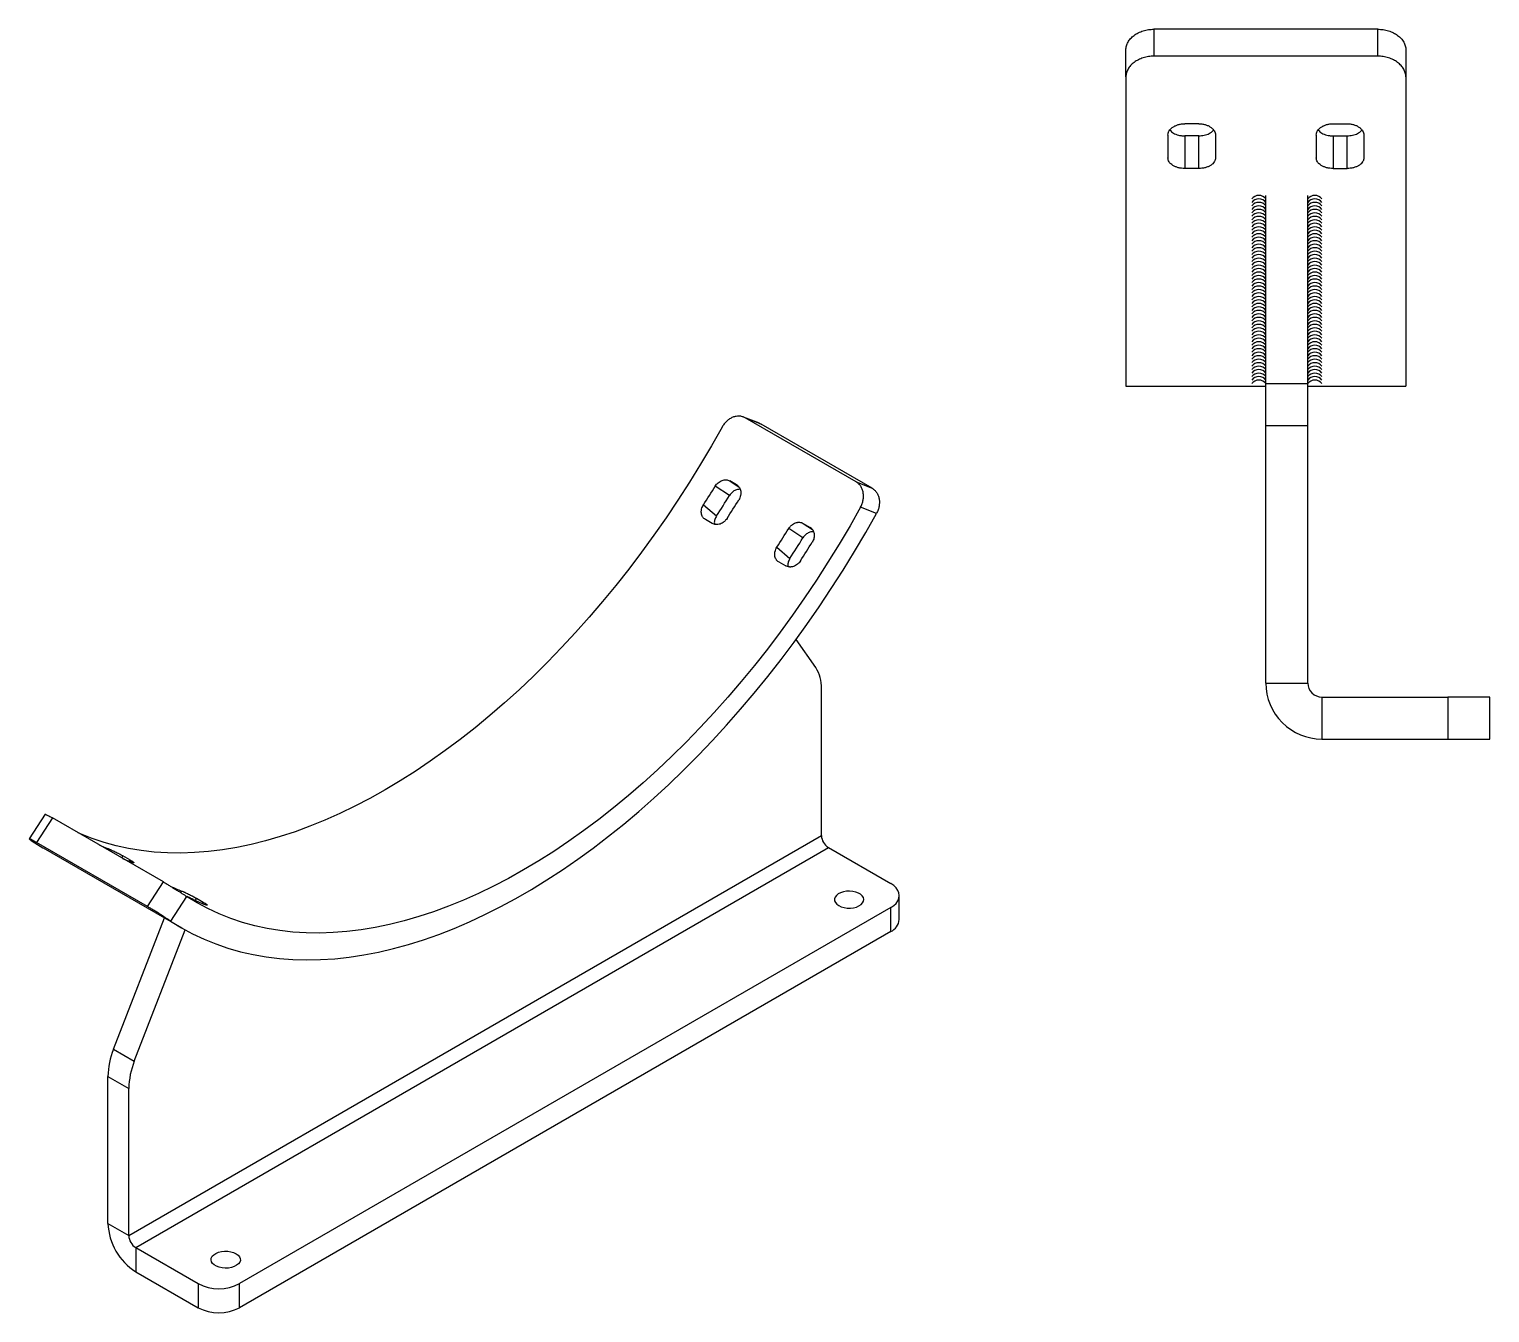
# Model space of a CAD drawing. Header units: millimetres. Extents: x 155 to 1330, y 147 to 725.
# Drawn here: x 808 to 1330, y 267 to 725 of the extents above; entities that cross this region are included whole.
import ezdxf

# ---------------------------------------------------------------- set-up
doc = ezdxf.new("R2010")
doc.units = ezdxf.units.MM
doc.layers.add('geometry', color=8, linetype='Continuous')

msp = doc.modelspace()

# ---------------------------------------------------------------- linework, layer by layer
at = {"layer": 'geometry', "linetype": 'Continuous'}
for points in [[(1289.85, 725.01), (1209.85, 725.01)], [(1209.85, 725.01), (1209.85, 715.37)], [(1289.85, 715.37), (1289.85, 725.01)], [(1199.85, 707.97), (1199.85, 717.62)], [(1289.85, 715.37), (1209.85, 715.37)], [(1299.85, 717.62), (1299.85, 707.97)], [(1199.85, 707.97), (1199.85, 597.5)], [(1299.85, 707.97), (1299.85, 597.5)], [(1225.85, 691.26), (1220.85, 691.26)], [(1273.85, 691.26), (1278.85, 691.26)], [(1214.85, 687.2), (1214.85, 679.09)], [(1225.85, 686.93), (1220.85, 686.93)], [(1220.85, 686.93), (1220.85, 675.28)], [(1225.85, 675.28), (1225.85, 686.93)], [(1231.85, 687.2), (1231.85, 679.09)], [(1267.85, 687.2), (1267.85, 679.09)], [(1273.85, 686.93), (1278.85, 686.93)], [(1273.85, 686.93), (1273.85, 675.28)], [(1278.85, 675.28), (1278.85, 686.93)], [(1284.85, 687.2), (1284.85, 679.09)], [(1225.85, 675.28), (1220.85, 675.28)], [(1273.85, 675.28), (1278.85, 675.28)], [(1249.85, 598.46), (1249.85, 665.65)], [(1264.85, 598.46), (1264.85, 665.65)], [(1199.85, 597.5), (1249.85, 597.5)], [(1249.85, 583.46), (1249.85, 598.46)], [(1249.85, 598.46), (1264.85, 598.46)], [(1264.85, 583.46), (1264.85, 598.46)], [(1264.85, 597.5), (1299.85, 597.5)], [(1068.9, 584.28), (1063.21, 586.51)], [(1103.44, 563.34), (1063.84, 586.2)], [(1069.53, 583.97), (1063.84, 586.2)], [(1055.55, 582.91), (1051.79, 576.27)], [(1068.88, 584.24), (1069.53, 583.97)], [(1109.13, 561.11), (1069.53, 583.97)], [(1249.85, 491.5), (1249.85, 583.46)], [(1249.85, 583.46), (1264.85, 583.46)], [(1264.85, 491.5), (1264.85, 583.46)], [(1051.79, 576.27), (1047.91, 569.7)], [(1047.91, 569.7), (1043.9, 563.22)], [(1060.77, 562.26), (1058.29, 563.69)], [(1058.29, 563.69), (1061.63, 561.48)], [(1043.9, 563.22), (1039.78, 556.82)], [(1058.19, 558.47), (1053.13, 561.82)], [(1061.19, 561.98), (1060.77, 562.26)], [(1103.44, 563.34), (1109.13, 561.11)], [(1039.78, 556.82), (1035.55, 550.51)], [(1048.9, 555.14), (1053.58, 551.17)], [(1105.05, 554.33), (1101.29, 547.69)], [(1110.74, 552.1), (1105.05, 554.33)], [(1035.55, 550.51), (1031.21, 544.3)], [(1052.06, 548.49), (1049.58, 549.92)], [(1084.52, 548.54), (1087, 547.11)], [(1084.52, 548.54), (1087.86, 546.34)], [(1106.89, 545.27), (1110.74, 552.1)], [(1031.21, 544.3), (1026.77, 538.2)], [(1084.43, 543.33), (1079.36, 546.68)], [(1087.37, 546.87), (1087, 547.11)], [(1101.29, 547.69), (1097.4, 541.13)], [(1102.91, 538.52), (1106.89, 545.27)], [(1026.77, 538.2), (1022.23, 532.22)], [(1075.14, 539.99), (1079.81, 536.03)], [(1097.4, 541.13), (1093.4, 534.64)], [(1098.81, 531.85), (1102.91, 538.52)], [(1075.82, 534.77), (1078.29, 533.34)], [(1093.4, 534.64), (1089.28, 528.24)], [(1022.23, 532.22), (1017.6, 526.35)], [(1089.28, 528.24), (1085.05, 521.94)], [(1094.59, 525.26), (1098.81, 531.85)], [(1017.6, 526.35), (1012.88, 520.61)], [(1085.05, 521.94), (1080.71, 515.73)], [(1090.26, 518.76), (1094.59, 525.26)], [(1012.88, 520.61), (1008.08, 514.99)], [(1085.82, 512.37), (1090.26, 518.76)], [(1008.08, 514.99), (1003.2, 509.52)], [(1080.71, 515.73), (1076.27, 509.63)], [(1081.28, 506.08), (1085.82, 512.37)], [(1003.2, 509.52), (998.24, 504.19)], [(1076.27, 509.63), (1071.73, 503.64)], [(1089.07, 497), (1082, 507.07)], [(998.24, 504.19), (993.23, 499.01)], [(1071.73, 503.64), (1067.1, 497.77)], [(1076.63, 499.9), (1081.28, 506.08)], [(993.23, 499.01), (988.14, 493.98)], [(1067.1, 497.77), (1062.38, 492.03)], [(1071.9, 493.85), (1076.63, 499.9)], [(988.14, 493.98), (983.01, 489.12)], [(1062.38, 492.03), (1057.57, 486.42)], [(1067.07, 487.92), (1071.9, 493.85)], [(1249.85, 491.5), (1264.85, 491.5)], [(983.01, 489.12), (977.82, 484.42)], [(1057.57, 486.42), (1052.69, 480.95)], [(1062.15, 482.12), (1067.07, 487.92)], [(1091.06, 437.01), (1091.06, 489.58)], [(1269.85, 486.5), (1314.85, 486.5)], [(1269.85, 486.5), (1269.85, 471.5)], [(1329.85, 486.5), (1314.85, 486.5)], [(1314.85, 486.5), (1314.85, 471.5)], [(1329.85, 471.5), (1329.85, 486.5)], [(977.82, 484.42), (972.58, 479.88)], [(1052.69, 480.95), (1047.74, 475.62)], [(1057.16, 476.45), (1062.15, 482.12)], [(967.31, 475.53), (962, 471.35)], [(972.58, 479.88), (967.31, 475.53)], [(1047.74, 475.62), (1042.72, 470.44)], [(1052.09, 470.94), (1057.16, 476.45)], [(962, 471.35), (956.67, 467.36)], [(1042.72, 470.44), (1037.64, 465.41)], [(1046.96, 465.57), (1052.09, 470.94)], [(1269.85, 471.5), (1314.85, 471.5)], [(1314.85, 471.5), (1329.85, 471.5)], [(956.67, 467.36), (951.31, 463.56)], [(1037.64, 465.41), (1032.5, 460.54)], [(1041.75, 460.35), (1046.96, 465.57)], [(945.93, 459.94), (940.54, 456.53)], [(951.31, 463.56), (945.93, 459.94)], [(1032.5, 460.54), (1027.32, 455.84)], [(1036.49, 455.29), (1041.75, 460.35)], [(940.54, 456.53), (935.15, 453.31)], [(1027.32, 455.84), (1022.08, 451.31)], [(1031.18, 450.4), (1036.49, 455.29)], [(929.75, 450.3), (924.36, 447.49)], [(935.15, 453.31), (929.75, 450.3)], [(1022.08, 451.31), (1016.81, 446.95)], [(1025.82, 445.68), (1031.18, 450.4)], [(813.71, 444.67), (808.02, 435.87)], [(918.99, 444.9), (913.63, 442.51)], [(924.36, 447.49), (918.99, 444.9)], [(1016.81, 446.95), (1011.5, 442.78)], [(1020.42, 441.14), (1025.82, 445.68)], [(816.35, 443.33), (810.66, 434.53)], [(855.95, 420.47), (816.35, 443.33)], [(902.98, 438.39), (897.71, 436.66)], [(908.29, 440.35), (902.98, 438.39)], [(913.63, 442.51), (908.29, 440.35)], [(1006.16, 438.79), (1000.8, 434.98)], [(1011.5, 442.78), (1006.16, 438.79)], [(1014.97, 436.77), (1020.42, 441.14)], [(809.05, 435.08), (812.9, 432.71)], [(850.26, 411.67), (810.66, 434.53)], [(826.39, 437.65), (825.54, 438.03)], [(830.51, 436.01), (826.39, 437.65)], [(834.75, 434.59), (830.51, 436.01)], [(839.08, 433.39), (834.75, 434.59)], [(843.53, 432.42), (839.08, 433.39)], [(843.58, 294.14), (1091.06, 437.01)], [(887.29, 433.86), (882.15, 432.79)], [(892.48, 435.15), (887.29, 433.86)], [(897.71, 436.66), (892.48, 435.15)], [(1000.8, 434.98), (995.43, 431.37)], [(1009.5, 432.59), (1014.97, 436.77)], [(812.9, 432.71), (813.01, 432.64)], [(813.01, 432.64), (862.5, 404.07)], [(836.04, 431.97), (836.24, 432.37)], [(841.5, 429.8), (841.12, 429.03)], [(843.98, 428.37), (841.5, 429.8)], [(848.06, 431.67), (843.53, 432.42)], [(843.73, 427.88), (843.98, 428.37)], [(846.05, 289.86), (1093.54, 432.73)], [(852.7, 431.15), (848.06, 431.67)], [(857.42, 430.86), (852.7, 431.15)], [(862.22, 430.79), (857.42, 430.86)], [(867.1, 430.95), (862.22, 430.79)], [(872.05, 431.34), (867.1, 430.95)], [(877.07, 431.95), (872.05, 431.34)], [(882.15, 432.79), (877.07, 431.95)], [(990.04, 427.95), (984.64, 424.74)], [(995.43, 431.37), (990.04, 427.95)], [(998.49, 424.8), (1004.01, 428.6)], [(1004.01, 428.6), (1009.5, 432.59)], [(1093.54, 432.73), (1115.81, 419.87)], [(984.64, 424.74), (979.25, 421.73)], [(992.96, 421.19), (998.49, 424.8)], [(850.26, 411.67), (855.95, 420.47)], [(973.86, 418.92), (968.49, 416.32)], [(979.25, 421.73), (973.86, 418.92)], [(981.87, 414.59), (987.42, 417.79)], [(987.42, 417.79), (992.96, 421.19)], [(1116.88, 419.15), (1115.81, 419.87)], [(1117.74, 418.34), (1116.88, 419.15)], [(1118.37, 417.46), (1117.74, 418.34)], [(864.24, 415.32), (858.54, 406.51)], [(862.18, 416.64), (862.47, 417.23)], [(868, 413.02), (864.24, 415.32)], [(867.73, 414.65), (867.34, 413.86)], [(867.73, 414.65), (870.21, 413.22)], [(871.89, 410.94), (868, 413.02)], [(869.97, 412.74), (870.21, 413.22)], [(963.13, 413.94), (957.79, 411.77)], [(968.49, 416.32), (963.13, 413.94)], [(976.33, 411.6), (981.87, 414.59)], [(1095.94, 415.04), (1095.73, 414.4)], [(1095.73, 414.4), (1095.76, 413.75)], [(1095.76, 413.75), (1096.04, 413.11)], [(1096.39, 415.65), (1095.94, 415.04)], [(1096.04, 413.11), (1096.54, 412.52)], [(1097.06, 416.18), (1096.39, 415.65)], [(1096.54, 412.52), (1097.25, 412.01)], [(1097.9, 416.62), (1097.06, 416.18)], [(1098.89, 416.94), (1097.9, 416.62)], [(1099.97, 417.13), (1098.89, 416.94)], [(1101.11, 417.18), (1099.97, 417.13)], [(1102.23, 417.1), (1101.11, 417.18)], [(1103.3, 416.87), (1102.23, 417.1)], [(1104.25, 416.52), (1103.3, 416.87)], [(1105.06, 416.05), (1104.25, 416.52)], [(1104.47, 411.9), (1105.23, 412.39)], [(1105.67, 415.5), (1105.06, 416.05)], [(1105.23, 412.39), (1105.79, 412.96)], [(1106.06, 414.89), (1105.67, 415.5)], [(1105.79, 412.96), (1106.12, 413.58)], [(1106.21, 414.24), (1106.06, 414.89)], [(1106.12, 413.58), (1106.21, 414.24)], [(1116.88, 412.02), (1117.74, 412.83)], [(1117.74, 412.83), (1118.37, 413.71)], [(1118.76, 416.53), (1118.37, 417.46)], [(1118.37, 413.71), (1118.76, 414.64)], [(1118.89, 415.58), (1118.76, 416.53)], [(1118.76, 414.64), (1118.89, 415.58)], [(1118.89, 407.01), (1118.89, 415.58)], [(838.14, 360.71), (856.34, 407.63)], [(875.89, 409.08), (871.89, 410.94)], [(880.01, 407.44), (875.89, 409.08)], [(884.24, 406.02), (880.01, 407.44)], [(1115.81, 411.3), (883.17, 277)], [(947.21, 408.09), (941.97, 406.57)], [(952.48, 409.82), (947.21, 408.09)], [(957.79, 411.77), (952.48, 409.82)], [(965.28, 406.25), (970.8, 408.81)], [(970.8, 408.81), (976.33, 411.6)], [(1097.25, 412.01), (1098.14, 411.6)], [(1098.14, 411.6), (1099.15, 411.31)], [(1099.15, 411.31), (1100.25, 411.15)], [(1100.25, 411.15), (1101.39, 411.13)], [(1101.39, 411.13), (1102.5, 411.26)], [(1102.5, 411.26), (1103.55, 411.52)], [(1103.55, 411.52), (1104.47, 411.9)], [(1115.81, 411.3), (1116.88, 412.02)], [(1115.81, 402.72), (1115.81, 411.3)], [(845.57, 356.43), (863.77, 403.35)], [(858.54, 406.51), (862.4, 404.13)], [(862.4, 404.13), (866.38, 401.97)], [(866.38, 401.97), (870.48, 400.03)], [(1115.81, 402.72), (883.17, 268.42)], [(888.58, 404.82), (884.24, 406.02)], [(893.02, 403.85), (888.58, 404.82)], [(897.56, 403.1), (893.02, 403.85)], [(902.19, 402.58), (897.56, 403.1)], [(906.91, 402.28), (902.19, 402.58)], [(911.71, 402.22), (906.91, 402.28)], [(916.59, 402.38), (911.71, 402.22)], [(921.55, 402.76), (916.59, 402.38)], [(926.57, 403.38), (921.55, 402.76)], [(931.65, 404.22), (926.57, 403.38)], [(936.78, 405.28), (931.65, 404.22)], [(941.97, 406.57), (936.78, 405.28)], [(954.31, 401.75), (959.79, 403.89)], [(959.79, 403.89), (965.28, 406.25)], [(870.48, 400.03), (874.7, 398.32)], [(874.7, 398.32), (879.03, 396.82)], [(879.03, 396.82), (883.47, 395.55)], [(932.79, 395.43), (938.11, 396.67)], [(938.11, 396.67), (943.47, 398.14)], [(943.47, 398.14), (948.87, 399.84)], [(948.87, 399.84), (954.31, 401.75)], [(883.47, 395.55), (888.01, 394.51)], [(888.01, 394.51), (892.66, 393.7)], [(892.66, 393.7), (897.39, 393.11)], [(897.39, 393.11), (902.22, 392.75)], [(902.22, 392.75), (907.14, 392.63)], [(907.14, 392.63), (912.13, 392.73)], [(912.13, 392.73), (917.2, 393.06)], [(917.2, 393.06), (922.33, 393.62)], [(922.33, 393.62), (927.53, 394.41)], [(927.53, 394.41), (932.79, 395.43)], [(838.14, 360.71), (845.57, 356.43)], [(836.15, 298.43), (836.15, 350.99)], [(836.15, 350.99), (843.58, 346.71)], [(843.58, 294.14), (843.58, 346.71)], [(836.15, 298.43), (843.58, 294.14)], [(846.05, 289.86), (868.33, 277)], [(846.05, 289.86), (846.05, 281.28)], [(873.4, 286.77), (873.96, 287.34)], [(873.96, 287.34), (874.72, 287.83)], [(874.72, 287.83), (875.64, 288.21)], [(875.64, 288.21), (876.68, 288.47)], [(876.68, 288.47), (877.8, 288.59)], [(877.8, 288.59), (878.93, 288.57)], [(878.93, 288.57), (880.04, 288.42)], [(880.04, 288.42), (881.05, 288.12)], [(881.05, 288.12), (881.94, 287.71)], [(881.94, 287.71), (882.65, 287.2)], [(882.65, 287.2), (883.15, 286.62)], [(872.98, 285.49), (873.07, 286.14)], [(873.13, 284.84), (872.98, 285.49)], [(873.07, 286.14), (873.4, 286.77)], [(873.52, 284.22), (873.13, 284.84)], [(874.13, 283.67), (873.52, 284.22)], [(874.94, 283.21), (874.13, 283.67)], [(875.89, 282.86), (874.94, 283.21)], [(876.96, 282.63), (875.89, 282.86)], [(878.08, 282.54), (876.96, 282.63)], [(879.21, 282.59), (878.08, 282.54)], [(880.3, 282.79), (879.21, 282.59)], [(881.29, 283.11), (880.3, 282.79)], [(882.13, 283.55), (881.29, 283.11)], [(882.8, 284.08), (882.13, 283.55)], [(883.24, 284.68), (882.8, 284.08)], [(883.15, 286.62), (883.43, 285.98)], [(883.46, 285.32), (883.24, 284.68)], [(883.43, 285.98), (883.46, 285.32)], [(846.05, 281.28), (868.33, 268.42)], [(868.33, 277), (868.33, 268.42)], [(883.17, 268.42), (883.17, 277)]]:
    msp.add_lwpolyline(points, dxfattribs=at)
for points in [[(1249.85, 664.41, 0.497722), (1244.85, 664.41)], [(1249.85, 663.16, 0.497722), (1244.85, 663.16)], [(1249.85, 661.92, 0.497722), (1244.85, 661.92)], [(1269.85, 664.41, 0.497722), (1264.85, 664.41)], [(1269.85, 663.16, 0.497722), (1264.85, 663.16)], [(1269.85, 661.92, 0.497722), (1264.85, 661.92)], [(1249.85, 660.68, 0.497722), (1244.85, 660.68)], [(1249.85, 659.43, 0.497722), (1244.85, 659.43)], [(1249.85, 658.19, 0.497722), (1244.85, 658.19)], [(1249.85, 656.94, 0.497722), (1244.85, 656.94)], [(1269.85, 660.68, 0.497722), (1264.85, 660.68)], [(1269.85, 659.43, 0.497722), (1264.85, 659.43)], [(1269.85, 658.19, 0.497722), (1264.85, 658.19)], [(1269.85, 656.94, 0.497722), (1264.85, 656.94)], [(1249.85, 655.7, 0.497722), (1244.85, 655.7)], [(1249.85, 654.45, 0.497722), (1244.85, 654.45)], [(1249.85, 653.21, 0.497722), (1244.85, 653.21)], [(1249.85, 651.97, 0.497722), (1244.85, 651.97)], [(1269.85, 655.7, 0.497722), (1264.85, 655.7)], [(1269.85, 654.45, 0.497722), (1264.85, 654.45)], [(1269.85, 653.21, 0.497722), (1264.85, 653.21)], [(1269.85, 651.97, 0.497722), (1264.85, 651.97)], [(1249.85, 650.72, 0.497722), (1244.85, 650.72)], [(1249.85, 649.48, 0.497722), (1244.85, 649.48)], [(1249.85, 648.23, 0.497722), (1244.85, 648.23)], [(1249.85, 646.99, 0.497722), (1244.85, 646.99)], [(1269.85, 650.72, 0.497722), (1264.85, 650.72)], [(1269.85, 649.48, 0.497722), (1264.85, 649.48)], [(1269.85, 648.23, 0.497722), (1264.85, 648.23)], [(1269.85, 646.99, 0.497722), (1264.85, 646.99)], [(1249.85, 645.74, 0.497722), (1244.85, 645.74)], [(1249.85, 644.5, 0.497722), (1244.85, 644.5)], [(1249.85, 643.26, 0.497722), (1244.85, 643.26)], [(1249.85, 642.01, 0.497722), (1244.85, 642.01)], [(1249.85, 640.77, 0.497722), (1244.85, 640.77)], [(1269.85, 645.74, 0.497722), (1264.85, 645.74)], [(1269.85, 644.5, 0.497722), (1264.85, 644.5)], [(1269.85, 643.26, 0.497722), (1264.85, 643.26)], [(1269.85, 642.01, 0.497722), (1264.85, 642.01)], [(1269.85, 640.77, 0.497722), (1264.85, 640.77)], [(1249.85, 639.52, 0.497722), (1244.85, 639.52)], [(1249.85, 638.28, 0.497722), (1244.85, 638.28)], [(1249.85, 637.03, 0.497722), (1244.85, 637.03)], [(1249.85, 635.79, 0.497722), (1244.85, 635.79)], [(1269.85, 639.52, 0.497722), (1264.85, 639.52)], [(1269.85, 638.28, 0.497722), (1264.85, 638.28)], [(1269.85, 637.03, 0.497722), (1264.85, 637.03)], [(1269.85, 635.79, 0.497722), (1264.85, 635.79)], [(1249.85, 634.55, 0.497722), (1244.85, 634.55)], [(1249.85, 633.3, 0.497722), (1244.85, 633.3)], [(1249.85, 632.06, 0.497722), (1244.85, 632.06)], [(1249.85, 630.81, 0.497722), (1244.85, 630.81)], [(1269.85, 634.55, 0.497722), (1264.85, 634.55)], [(1269.85, 633.3, 0.497722), (1264.85, 633.3)], [(1269.85, 632.06, 0.497722), (1264.85, 632.06)], [(1269.85, 630.81, 0.497722), (1264.85, 630.81)], [(1249.85, 629.57, 0.497722), (1244.85, 629.57)], [(1249.85, 628.32, 0.497722), (1244.85, 628.32)], [(1249.85, 627.08, 0.497722), (1244.85, 627.08)], [(1249.85, 625.84, 0.497722), (1244.85, 625.84)], [(1269.85, 629.57, 0.497722), (1264.85, 629.57)], [(1269.85, 628.32, 0.497722), (1264.85, 628.32)], [(1269.85, 627.08, 0.497722), (1264.85, 627.08)], [(1269.85, 625.84, 0.497722), (1264.85, 625.84)], [(1249.85, 624.59, 0.497722), (1244.85, 624.59)], [(1249.85, 623.35, 0.497722), (1244.85, 623.35)], [(1249.85, 622.1, 0.497722), (1244.85, 622.1)], [(1249.85, 620.86, 0.497722), (1244.85, 620.86)], [(1269.85, 624.59, 0.497722), (1264.85, 624.59)], [(1269.85, 623.35, 0.497722), (1264.85, 623.35)], [(1269.85, 622.1, 0.497722), (1264.85, 622.1)], [(1269.85, 620.86, 0.497722), (1264.85, 620.86)], [(1249.85, 619.61, 0.497722), (1244.85, 619.61)], [(1249.85, 618.37, 0.497722), (1244.85, 618.37)], [(1249.85, 617.13, 0.497722), (1244.85, 617.13)], [(1249.85, 615.88, 0.497722), (1244.85, 615.88)], [(1249.85, 614.64, 0.497722), (1244.85, 614.64)], [(1269.85, 619.61, 0.497722), (1264.85, 619.61)], [(1269.85, 618.37, 0.497722), (1264.85, 618.37)], [(1269.85, 617.13, 0.497722), (1264.85, 617.13)], [(1269.85, 615.88, 0.497722), (1264.85, 615.88)], [(1269.85, 614.64, 0.497722), (1264.85, 614.64)], [(1249.85, 613.39, 0.497722), (1244.85, 613.39)], [(1249.85, 612.15, 0.497722), (1244.85, 612.15)], [(1249.85, 610.9, 0.497722), (1244.85, 610.9)], [(1249.85, 609.66, 0.497722), (1244.85, 609.66)], [(1269.85, 613.39, 0.497722), (1264.85, 613.39)], [(1269.85, 612.15, 0.497722), (1264.85, 612.15)], [(1269.85, 610.9, 0.497722), (1264.85, 610.9)], [(1269.85, 609.66, 0.497722), (1264.85, 609.66)], [(1249.85, 608.42, 0.497722), (1244.85, 608.42)], [(1249.85, 607.17, 0.497722), (1244.85, 607.17)], [(1249.85, 605.93, 0.497722), (1244.85, 605.93)], [(1249.85, 604.68, 0.497722), (1244.85, 604.68)], [(1269.85, 608.42, 0.497722), (1264.85, 608.42)], [(1269.85, 607.17, 0.497722), (1264.85, 607.17)], [(1269.85, 605.93, 0.497722), (1264.85, 605.93)], [(1269.85, 604.68, 0.497722), (1264.85, 604.68)], [(1249.85, 603.44, 0.497722), (1244.85, 603.44)], [(1249.85, 602.19, 0.497722), (1244.85, 602.19)], [(1249.85, 600.95, 0.497722), (1244.85, 600.95)], [(1249.85, 599.7, 0.497722), (1244.85, 599.7)], [(1269.85, 603.44, 0.497722), (1264.85, 603.44)], [(1269.85, 602.19, 0.497722), (1264.85, 602.19)], [(1269.85, 600.95, 0.497722), (1264.85, 600.95)], [(1269.85, 599.7, 0.497722), (1264.85, 599.7)], [(1249.85, 598.46, 0.497722), (1244.85, 598.46)], [(1269.85, 598.46, 0.497722), (1264.85, 598.46)], [(1048.9, 555.14, 0.004907), (1053.13, 561.82)], [(1053.58, 551.17, 0.005131), (1058.19, 558.47)], [(1057.32, 550.28, 0.004907), (1061.54, 556.96)], [(1075.14, 539.99, 0.004907), (1079.36, 546.68)], [(1079.81, 536.03, 0.005131), (1084.43, 543.33)], [(1083.55, 535.14, 0.004907), (1087.78, 541.82)], [(1091.06, 489.58, 0.152578), (1089.07, 497)], [(1249.85, 491.5, 0.414214), (1269.85, 471.5)], [(1264.85, 491.5, 0.414214), (1269.85, 486.5)], [(832.96, 433.74, 0.011224), (836.24, 432.37)], [(1091.06, 437.01, 0.243723), (1093.54, 432.73)], [(841.38, 428.88, 0.011224), (844.65, 427.51)], [(858.63, 418.85, 0.013195), (862.47, 417.23)], [(866.66, 414.17, 0.01453), (870.89, 412.37)], [(1115.81, 402.72, 0.263022), (1118.89, 407.01)], [(838.14, 360.71, 0.091504), (836.15, 350.99)], [(845.57, 356.43, 0.091504), (843.58, 346.71)], [(836.15, 298.43, 0.244815), (846.05, 281.28)], [(843.58, 294.14, 0.243723), (846.05, 289.86)], [(868.33, 277, 0.245706), (883.17, 277)], [(868.33, 268.42, 0.245706), (883.17, 268.42)]]:
    msp.add_lwpolyline(points, format="xyb", dxfattribs=at)
for points, knots in [([(1199.85, 717.62), (1199.85, 718.1), (1199.91, 718.58), (1200.1, 719.28), (1200.18, 719.51), (1200.37, 719.97), (1200.48, 720.2), (1200.86, 720.87), (1201.16, 721.3), (1201.89, 722.1), (1202.31, 722.48), (1203.23, 723.17), (1203.73, 723.48), (1204.55, 723.89), (1204.84, 724.01), (1205.41, 724.24), (1206, 724.45), (1206.62, 724.62), (1207.24, 724.76), (1207.56, 724.82), (1208.53, 724.96), (1209.19, 725.01), (1209.85, 725.01)], [0, 0, 0, 0, 0.125, 0.125, 0.1875, 0.1875, 0.25, 0.25, 0.375, 0.375, 0.5, 0.5, 0.625, 0.625, 0.6875, 0.6875, 0.75, 0.8125, 0.8125, 0.875, 0.875, 1, 1, 1, 1]), ([(1289.85, 725.01), (1290.51, 725.01), (1291.16, 724.96), (1292.12, 724.82), (1292.43, 724.76), (1293.06, 724.62), (1293.37, 724.54), (1294.28, 724.26), (1294.86, 724.03), (1295.67, 723.62), (1295.93, 723.47), (1296.44, 723.16), (1296.69, 723), (1297.38, 722.49), (1297.79, 722.11), (1298.34, 721.51), (1298.51, 721.3), (1298.82, 720.87), (1299.1, 720.44), (1299.32, 719.98), (1299.51, 719.53), (1299.59, 719.29), (1299.78, 718.58), (1299.85, 718.1), (1299.85, 717.62)], [0, 0, 0, 0, 0.125, 0.125, 0.1875, 0.1875, 0.25, 0.25, 0.375, 0.375, 0.4375, 0.4375, 0.5, 0.5, 0.625, 0.625, 0.6875, 0.6875, 0.75, 0.8125, 0.8125, 0.875, 0.875, 1, 1, 1, 1]), ([(1209.85, 715.37), (1209.19, 715.37), (1208.54, 715.32), (1207.58, 715.18), (1207.26, 715.12), (1206.63, 714.98), (1206.32, 714.89), (1205.41, 714.61), (1204.84, 714.38), (1204.02, 713.97), (1203.76, 713.83), (1203.25, 713.52), (1203.01, 713.35), (1202.31, 712.84), (1201.9, 712.46), (1201.35, 711.86), (1201.18, 711.65), (1200.87, 711.22), (1200.6, 710.78), (1200.38, 710.33), (1200.19, 709.87), (1200.1, 709.64), (1199.91, 708.93), (1199.85, 708.45), (1199.85, 707.97)], [0, 0, 0, 0, 0.125, 0.125, 0.1875, 0.1875, 0.25, 0.25, 0.375, 0.375, 0.4375, 0.4375, 0.5, 0.5, 0.625, 0.625, 0.6875, 0.6875, 0.75, 0.8125, 0.8125, 0.875, 0.875, 1, 1, 1, 1]), ([(1299.85, 707.97), (1299.85, 708.45), (1299.78, 708.92), (1299.59, 709.63), (1299.51, 709.86), (1299.32, 710.32), (1299.21, 710.55), (1298.84, 711.22), (1298.53, 711.65), (1297.99, 712.25), (1297.79, 712.45), (1297.37, 712.83), (1297.15, 713.01), (1296.46, 713.52), (1295.96, 713.83), (1295.14, 714.24), (1294.86, 714.37), (1294.28, 714.6), (1293.69, 714.81), (1293.08, 714.97), (1292.45, 715.11), (1292.13, 715.17), (1291.16, 715.32), (1290.51, 715.37), (1289.85, 715.37)], [0, 0, 0, 0, 0.125, 0.125, 0.1875, 0.1875, 0.25, 0.25, 0.375, 0.375, 0.4375, 0.4375, 0.5, 0.5, 0.625, 0.625, 0.6875, 0.6875, 0.75, 0.8125, 0.8125, 0.875, 0.875, 1, 1, 1, 1]), ([(1214.85, 687.2), (1214.85, 687.47), (1214.89, 687.73), (1215, 688.11), (1215.05, 688.24), (1215.16, 688.5), (1215.23, 688.62), (1215.45, 688.99), (1215.64, 689.22), (1216.07, 689.66), (1216.33, 689.87), (1216.88, 690.25), (1217.18, 690.42), (1217.67, 690.64), (1217.84, 690.71), (1218.19, 690.84), (1218.37, 690.89), (1218.91, 691.05), (1219.28, 691.12), (1220.06, 691.23), (1220.45, 691.26), (1220.85, 691.26)], [0, 0, 0, 0, 0.125, 0.125, 0.1875, 0.1875, 0.25, 0.25, 0.375, 0.375, 0.5, 0.5, 0.625, 0.625, 0.6875, 0.6875, 0.75, 0.75, 0.875, 0.875, 1, 1, 1, 1]), ([(1215.57, 689.03), (1215.75, 688.8), (1216.22, 688.18), (1217.62, 687.46), (1219.29, 687), (1220.4, 686.95), (1220.85, 686.93)], [0, 0, 0, 0, 0.1853001, 0.4917841, 0.7982797, 1, 1, 1, 1]), ([(1225.85, 691.26), (1226.24, 691.26), (1226.63, 691.23), (1227.21, 691.15), (1227.4, 691.12), (1227.77, 691.04), (1227.96, 691), (1228.51, 690.84), (1228.85, 690.72), (1229.5, 690.42), (1229.81, 690.25), (1230.36, 689.87), (1230.61, 689.67), (1230.94, 689.34), (1231.04, 689.22), (1231.23, 688.99), (1231.31, 688.87), (1231.54, 688.5), (1231.65, 688.25), (1231.81, 687.73), (1231.85, 687.47), (1231.85, 687.2)], [0, 0, 0, 0, 0.125, 0.125, 0.1875, 0.1875, 0.25, 0.25, 0.375, 0.375, 0.5, 0.5, 0.625, 0.625, 0.6875, 0.6875, 0.75, 0.75, 0.875, 0.875, 1, 1, 1, 1]), ([(1225.85, 686.93), (1226.52, 686.97), (1227.88, 687.06), (1229.64, 687.72), (1230.77, 688.41), (1231.06, 688.91), (1231.12, 689.01)], [0, 0, 0, 0, 0.3081773, 0.6163547, 0.9245277, 1, 1, 1, 1]), ([(1267.85, 687.2), (1267.85, 687.47), (1267.89, 687.73), (1268, 688.11), (1268.05, 688.24), (1268.16, 688.5), (1268.23, 688.62), (1268.45, 688.99), (1268.64, 689.22), (1269.07, 689.66), (1269.33, 689.87), (1269.88, 690.25), (1270.18, 690.42), (1270.67, 690.64), (1270.84, 690.71), (1271.19, 690.84), (1271.37, 690.89), (1271.91, 691.05), (1272.28, 691.12), (1273.06, 691.23), (1273.45, 691.26), (1273.85, 691.26)], [0, 0, 0, 0, 0.125, 0.125, 0.1875, 0.1875, 0.25, 0.25, 0.375, 0.375, 0.5, 0.5, 0.625, 0.625, 0.6875, 0.6875, 0.75, 0.75, 0.875, 0.875, 1, 1, 1, 1]), ([(1268.57, 689.03), (1268.75, 688.8), (1269.22, 688.18), (1270.62, 687.46), (1272.29, 687), (1273.4, 686.95), (1273.85, 686.93)], [0, 0, 0, 0, 0.1853001, 0.4917841, 0.7982797, 1, 1, 1, 1]), ([(1278.85, 691.26), (1279.24, 691.26), (1279.63, 691.23), (1280.21, 691.15), (1280.4, 691.12), (1280.77, 691.04), (1280.96, 691), (1281.51, 690.84), (1281.85, 690.72), (1282.5, 690.42), (1282.81, 690.25), (1283.36, 689.87), (1283.61, 689.67), (1283.94, 689.34), (1284.04, 689.22), (1284.23, 688.99), (1284.31, 688.87), (1284.54, 688.5), (1284.65, 688.25), (1284.81, 687.73), (1284.85, 687.47), (1284.85, 687.2)], [0, 0, 0, 0, 0.125, 0.125, 0.1875, 0.1875, 0.25, 0.25, 0.375, 0.375, 0.5, 0.5, 0.625, 0.625, 0.6875, 0.6875, 0.75, 0.75, 0.875, 0.875, 1, 1, 1, 1]), ([(1278.85, 686.93), (1279.52, 686.97), (1280.88, 687.06), (1282.64, 687.72), (1283.77, 688.41), (1284.06, 688.91), (1284.12, 689.01)], [0, 0, 0, 0, 0.3081773, 0.6163547, 0.9245277, 1, 1, 1, 1]), ([(1220.85, 675.28), (1220.45, 675.28), (1220.06, 675.3), (1219.49, 675.37), (1219.3, 675.4), (1218.92, 675.47), (1218.73, 675.52), (1218.19, 675.66), (1217.84, 675.77), (1217.19, 676.05), (1216.88, 676.21), (1216.33, 676.56), (1216.08, 676.75), (1215.75, 677.06), (1215.65, 677.17), (1215.46, 677.39), (1215.38, 677.5), (1215.16, 677.85), (1215.04, 678.09), (1214.89, 678.59), (1214.85, 678.84), (1214.85, 679.09)], [0, 0, 0, 0, 0.125, 0.125, 0.1875, 0.1875, 0.25, 0.25, 0.375, 0.375, 0.5, 0.5, 0.625, 0.625, 0.6875, 0.6875, 0.75, 0.75, 0.875, 0.875, 1, 1, 1, 1]), ([(1231.85, 679.09), (1231.85, 678.84), (1231.81, 678.59), (1231.69, 678.22), (1231.65, 678.1), (1231.53, 677.86), (1231.47, 677.74), (1231.24, 677.39), (1231.06, 677.17), (1230.62, 676.76), (1230.37, 676.56), (1229.81, 676.21), (1229.51, 676.05), (1229.02, 675.85), (1228.85, 675.78), (1228.5, 675.66), (1228.33, 675.61), (1227.79, 675.47), (1227.41, 675.4), (1226.63, 675.3), (1226.24, 675.28), (1225.85, 675.28)], [0, 0, 0, 0, 0.125, 0.125, 0.1875, 0.1875, 0.25, 0.25, 0.375, 0.375, 0.5, 0.5, 0.625, 0.625, 0.6875, 0.6875, 0.75, 0.75, 0.875, 0.875, 1, 1, 1, 1]), ([(1273.85, 675.28), (1273.45, 675.28), (1273.06, 675.3), (1272.49, 675.37), (1272.3, 675.4), (1271.92, 675.47), (1271.73, 675.52), (1271.19, 675.66), (1270.84, 675.77), (1270.19, 676.05), (1269.88, 676.21), (1269.33, 676.56), (1269.08, 676.75), (1268.75, 677.06), (1268.65, 677.17), (1268.46, 677.39), (1268.38, 677.5), (1268.16, 677.85), (1268.04, 678.09), (1267.89, 678.59), (1267.85, 678.84), (1267.85, 679.09)], [0, 0, 0, 0, 0.125, 0.125, 0.1875, 0.1875, 0.25, 0.25, 0.375, 0.375, 0.5, 0.5, 0.625, 0.625, 0.6875, 0.6875, 0.75, 0.75, 0.875, 0.875, 1, 1, 1, 1]), ([(1284.85, 679.09), (1284.85, 678.84), (1284.81, 678.59), (1284.69, 678.22), (1284.65, 678.1), (1284.53, 677.86), (1284.47, 677.74), (1284.24, 677.39), (1284.06, 677.17), (1283.62, 676.76), (1283.37, 676.56), (1282.81, 676.21), (1282.51, 676.05), (1282.02, 675.85), (1281.85, 675.78), (1281.5, 675.66), (1281.33, 675.61), (1280.79, 675.47), (1280.41, 675.4), (1279.63, 675.3), (1279.24, 675.28), (1278.85, 675.28)], [0, 0, 0, 0, 0.125, 0.125, 0.1875, 0.1875, 0.25, 0.25, 0.375, 0.375, 0.5, 0.5, 0.625, 0.625, 0.6875, 0.6875, 0.75, 0.75, 0.875, 0.875, 1, 1, 1, 1]), ([(1063.84, 586.2), (1063.51, 586.39), (1063.17, 586.54), (1062.63, 586.69), (1062.45, 586.73), (1062.08, 586.8), (1061.89, 586.82), (1061.31, 586.84), (1060.93, 586.82), (1060.34, 586.72), (1060.15, 586.67), (1059.76, 586.56), (1059.56, 586.49), (1058.99, 586.26), (1058.62, 586.07), (1058.08, 585.72), (1057.9, 585.6), (1057.55, 585.33), (1057.22, 585.05), (1056.9, 584.73), (1056.6, 584.41), (1056.45, 584.23), (1056.03, 583.69), (1055.77, 583.31), (1055.55, 582.91)], [0, 0, 0, 0, 0.125, 0.125, 0.1875, 0.1875, 0.25, 0.25, 0.375, 0.375, 0.4375, 0.4375, 0.5, 0.5, 0.625, 0.625, 0.6875, 0.6875, 0.75, 0.8125, 0.8125, 0.875, 0.875, 1, 1, 1, 1]), ([(1053.13, 561.82), (1053.28, 562.06), (1053.44, 562.28), (1053.71, 562.59), (1053.8, 562.69), (1053.99, 562.88), (1054.1, 562.97), (1054.41, 563.23), (1054.62, 563.38), (1055.08, 563.65), (1055.31, 563.76), (1055.79, 563.93), (1056.03, 564), (1056.39, 564.05), (1056.51, 564.07), (1056.75, 564.08), (1056.87, 564.08), (1057.22, 564.06), (1057.45, 564.02), (1057.89, 563.89), (1058.09, 563.8), (1058.29, 563.69)], [0, 0, 0, 0, 0.125, 0.125, 0.1875, 0.1875, 0.25, 0.25, 0.375, 0.375, 0.5, 0.5, 0.625, 0.625, 0.6875, 0.6875, 0.75, 0.75, 0.875, 0.875, 1, 1, 1, 1]), ([(1062.01, 560.69), (1061.68, 560.69), (1060.94, 560.69), (1059.79, 560.16), (1058.82, 559.37), (1058.37, 558.73), (1058.19, 558.47)], [0, 0, 0, 0, 0.231949, 0.52091, 0.809855, 1, 1, 1, 1]), ([(1060.77, 562.26), (1060.96, 562.15), (1061.14, 562.01), (1061.38, 561.78), (1061.46, 561.7), (1061.61, 561.52), (1061.67, 561.43), (1061.86, 561.14), (1061.97, 560.93), (1062.13, 560.48), (1062.19, 560.24), (1062.26, 559.75), (1062.28, 559.5), (1062.26, 559.11), (1062.25, 558.98), (1062.21, 558.72), (1062.19, 558.59), (1062.1, 558.21), (1062.02, 557.95), (1061.82, 557.44), (1061.69, 557.2), (1061.54, 556.96)], [0, 0, 0, 0, 0.125, 0.125, 0.1875, 0.1875, 0.25, 0.25, 0.375, 0.375, 0.5, 0.5, 0.625, 0.625, 0.6875, 0.6875, 0.75, 0.75, 0.875, 0.875, 1, 1, 1, 1]), ([(1105.05, 554.33), (1105.27, 554.74), (1105.46, 555.15), (1105.69, 555.79), (1105.76, 556.01), (1105.87, 556.45), (1105.92, 556.68), (1106.04, 557.34), (1106.08, 557.78), (1106.09, 558.66), (1106.05, 559.09), (1105.9, 559.93), (1105.79, 560.33), (1105.56, 560.9), (1105.48, 561.08), (1105.29, 561.44), (1105.09, 561.78), (1104.86, 562.09), (1104.62, 562.39), (1104.48, 562.53), (1104.07, 562.93), (1103.77, 563.15), (1103.44, 563.34)], [0, 0, 0, 0, 0.125, 0.125, 0.1875, 0.1875, 0.25, 0.25, 0.375, 0.375, 0.5, 0.5, 0.625, 0.625, 0.6875, 0.6875, 0.75, 0.8125, 0.8125, 0.875, 0.875, 1, 1, 1, 1]), ([(1109.13, 561.11), (1109.45, 560.93), (1109.76, 560.7), (1110.17, 560.31), (1110.3, 560.17), (1110.55, 559.87), (1110.66, 559.71), (1110.99, 559.22), (1111.17, 558.87), (1111.4, 558.3), (1111.46, 558.1), (1111.58, 557.7), (1111.62, 557.49), (1111.74, 556.87), (1111.78, 556.44), (1111.78, 555.78), (1111.76, 555.56), (1111.72, 555.11), (1111.67, 554.67), (1111.57, 554.23), (1111.45, 553.79), (1111.39, 553.57), (1111.16, 552.92), (1110.97, 552.51), (1110.74, 552.1)], [0, 0, 0, 0, 0.125, 0.125, 0.1875, 0.1875, 0.25, 0.25, 0.375, 0.375, 0.4375, 0.4375, 0.5, 0.5, 0.625, 0.625, 0.6875, 0.6875, 0.75, 0.8125, 0.8125, 0.875, 0.875, 1, 1, 1, 1]), ([(1049.58, 549.92), (1049.39, 550.03), (1049.21, 550.17), (1048.97, 550.4), (1048.89, 550.48), (1048.75, 550.65), (1048.68, 550.74), (1048.5, 551.03), (1048.4, 551.24), (1048.24, 551.68), (1048.19, 551.91), (1048.13, 552.39), (1048.12, 552.64), (1048.14, 553.02), (1048.16, 553.15), (1048.2, 553.4), (1048.22, 553.53), (1048.32, 553.91), (1048.41, 554.17), (1048.62, 554.66), (1048.75, 554.91), (1048.9, 555.14)], [0, 0, 0, 0, 0.125, 0.125, 0.1875, 0.1875, 0.25, 0.25, 0.375, 0.375, 0.5, 0.5, 0.625, 0.625, 0.6875, 0.6875, 0.75, 0.75, 0.875, 0.875, 1, 1, 1, 1]), ([(1057.32, 550.28), (1057.17, 550.05), (1057, 549.83), (1056.73, 549.53), (1056.63, 549.43), (1056.43, 549.24), (1056.33, 549.15), (1056.01, 548.9), (1055.78, 548.75), (1055.32, 548.49), (1055.08, 548.38), (1054.59, 548.22), (1054.35, 548.16), (1053.98, 548.11), (1053.85, 548.1), (1053.61, 548.09), (1053.49, 548.09), (1053.14, 548.11), (1052.9, 548.16), (1052.46, 548.29), (1052.25, 548.38), (1052.06, 548.49)], [0, 0, 0, 0, 0.125, 0.125, 0.1875, 0.1875, 0.25, 0.25, 0.375, 0.375, 0.5, 0.5, 0.625, 0.625, 0.6875, 0.6875, 0.75, 0.75, 0.875, 0.875, 1, 1, 1, 1]), ([(1053.58, 551.17), (1053.36, 550.76), (1052.92, 549.94), (1052.72, 548.86), (1052.85, 548.33), (1052.88, 548.19)], [0, 0, 0, 0, 0.427106, 0.854213, 1, 1, 1, 1]), ([(1079.36, 546.68), (1079.51, 546.91), (1079.67, 547.13), (1079.94, 547.44), (1080.03, 547.54), (1080.23, 547.73), (1080.33, 547.83), (1080.64, 548.09), (1080.86, 548.24), (1081.31, 548.51), (1081.55, 548.62), (1082.02, 548.79), (1082.26, 548.85), (1082.62, 548.91), (1082.75, 548.92), (1082.98, 548.93), (1083.1, 548.93), (1083.45, 548.91), (1083.68, 548.87), (1084.12, 548.75), (1084.33, 548.66), (1084.52, 548.54)], [0, 0, 0, 0, 0.125, 0.125, 0.1875, 0.1875, 0.25, 0.25, 0.375, 0.375, 0.5, 0.5, 0.625, 0.625, 0.6875, 0.6875, 0.75, 0.75, 0.875, 0.875, 1, 1, 1, 1]), ([(1088.24, 545.55), (1087.91, 545.55), (1087.18, 545.55), (1086.02, 545.02), (1085.05, 544.23), (1084.61, 543.58), (1084.43, 543.33)], [0, 0, 0, 0, 0.231949, 0.52091, 0.809855, 1, 1, 1, 1]), ([(1087, 547.11), (1087.2, 547), (1087.37, 546.87), (1087.62, 546.63), (1087.69, 546.55), (1087.84, 546.38), (1087.91, 546.28), (1088.1, 545.99), (1088.2, 545.78), (1088.36, 545.34), (1088.42, 545.1), (1088.5, 544.61), (1088.51, 544.36), (1088.49, 543.97), (1088.48, 543.84), (1088.45, 543.58), (1088.42, 543.45), (1088.34, 543.06), (1088.26, 542.81), (1088.05, 542.3), (1087.92, 542.05), (1087.78, 541.82)], [0, 0, 0, 0, 0.125, 0.125, 0.1875, 0.1875, 0.25, 0.25, 0.375, 0.375, 0.5, 0.5, 0.625, 0.625, 0.6875, 0.6875, 0.75, 0.75, 0.875, 0.875, 1, 1, 1, 1]), ([(1075.82, 534.77), (1075.62, 534.89), (1075.44, 535.02), (1075.2, 535.25), (1075.12, 535.33), (1074.98, 535.51), (1074.92, 535.6), (1074.73, 535.89), (1074.63, 536.09), (1074.48, 536.53), (1074.42, 536.77), (1074.36, 537.25), (1074.35, 537.5), (1074.38, 537.88), (1074.39, 538.01), (1074.43, 538.26), (1074.46, 538.39), (1074.55, 538.77), (1074.64, 539.02), (1074.86, 539.52), (1074.99, 539.76), (1075.14, 539.99)], [0, 0, 0, 0, 0.125, 0.125, 0.1875, 0.1875, 0.25, 0.25, 0.375, 0.375, 0.5, 0.5, 0.625, 0.625, 0.6875, 0.6875, 0.75, 0.75, 0.875, 0.875, 1, 1, 1, 1]), ([(1083.55, 535.14), (1083.4, 534.9), (1083.23, 534.69), (1082.96, 534.38), (1082.86, 534.28), (1082.66, 534.1), (1082.56, 534.01), (1082.24, 533.75), (1082.02, 533.6), (1081.55, 533.35), (1081.31, 533.24), (1080.82, 533.07), (1080.58, 533.02), (1080.21, 532.96), (1080.09, 532.95), (1079.84, 532.94), (1079.72, 532.95), (1079.37, 532.97), (1079.14, 533.01), (1078.7, 533.14), (1078.49, 533.23), (1078.29, 533.34)], [0, 0, 0, 0, 0.125, 0.125, 0.1875, 0.1875, 0.25, 0.25, 0.375, 0.375, 0.5, 0.5, 0.625, 0.625, 0.6875, 0.6875, 0.75, 0.75, 0.875, 0.875, 1, 1, 1, 1]), ([(1079.81, 536.03), (1079.59, 535.61), (1079.16, 534.79), (1078.96, 533.72), (1079.08, 533.18), (1079.11, 533.05)], [0, 0, 0, 0, 0.427106, 0.854213, 1, 1, 1, 1]), ([(813.76, 444.64), (813.75, 444.66), (813.66, 444.75), (814.17, 444.53), (815.12, 444.03), (816, 443.53), (816.35, 443.33)], [0, 0, 0, 0, 0.060284, 0.41412, 0.767712, 1, 1, 1, 1]), ([(810.66, 434.53), (810.34, 434.72), (810.04, 434.89), (809.62, 435.12), (809.49, 435.19), (809.25, 435.33), (809.13, 435.39), (808.8, 435.56), (808.62, 435.65), (808.39, 435.75), (808.33, 435.78), (808.21, 435.83), (808.17, 435.85), (808.05, 435.88), (808.02, 435.89), (808.02, 435.85), (808.03, 435.84), (808.07, 435.79), (808.13, 435.73), (808.22, 435.66), (808.34, 435.57), (808.41, 435.52), (808.64, 435.36), (808.82, 435.23), (809.05, 435.08)], [0, 0, 0, 0, 0.125, 0.125, 0.1875, 0.1875, 0.25, 0.25, 0.375, 0.375, 0.4375, 0.4375, 0.5, 0.5, 0.625, 0.625, 0.6875, 0.6875, 0.75, 0.8125, 0.8125, 0.875, 0.875, 1, 1, 1, 1]), ([(836.24, 432.37), (836.39, 432.31), (836.56, 432.24), (836.83, 432.13), (836.93, 432.08), (837.13, 432), (837.23, 431.95), (837.55, 431.81), (837.77, 431.7), (838.24, 431.49), (838.48, 431.37), (838.97, 431.14), (839.21, 431.01), (839.58, 430.83), (839.71, 430.77), (839.95, 430.64), (840.07, 430.58), (840.42, 430.39), (840.65, 430.27), (841.1, 430.03), (841.31, 429.91), (841.5, 429.8)], [0, 0, 0, 0, 0.125, 0.125, 0.1875, 0.1875, 0.25, 0.25, 0.375, 0.375, 0.5, 0.5, 0.625, 0.625, 0.6875, 0.6875, 0.75, 0.75, 0.875, 0.875, 1, 1, 1, 1]), ([(843.98, 428.37), (844.17, 428.25), (844.35, 428.15), (844.59, 428), (844.67, 427.95), (844.81, 427.86), (844.88, 427.82), (845.06, 427.69), (845.16, 427.62), (845.31, 427.49), (845.37, 427.44), (845.43, 427.36), (845.44, 427.33), (845.41, 427.31), (845.4, 427.3), (845.36, 427.3), (845.33, 427.3), (845.24, 427.31), (845.15, 427.34), (844.93, 427.41), (844.8, 427.45), (844.65, 427.51)], [0, 0, 0, 0, 0.125, 0.125, 0.1875, 0.1875, 0.25, 0.25, 0.375, 0.375, 0.5, 0.5, 0.625, 0.625, 0.6875, 0.6875, 0.75, 0.75, 0.875, 0.875, 1, 1, 1, 1]), ([(855.95, 420.47), (856.28, 420.28), (856.62, 420.08), (857.16, 419.76), (857.34, 419.65), (857.71, 419.43), (857.91, 419.31), (858.48, 418.96), (858.86, 418.73), (859.45, 418.37), (859.64, 418.24), (860.03, 418), (860.23, 417.88), (860.8, 417.52), (861.17, 417.29), (861.72, 416.94), (861.89, 416.83), (862.24, 416.61), (862.57, 416.39), (862.89, 416.19), (863.19, 415.99), (863.34, 415.9), (863.76, 415.63), (864.02, 415.46), (864.24, 415.32)], [0, 0, 0, 0, 0.125, 0.125, 0.1875, 0.1875, 0.25, 0.25, 0.375, 0.375, 0.4375, 0.4375, 0.5, 0.5, 0.625, 0.625, 0.6875, 0.6875, 0.75, 0.8125, 0.8125, 0.875, 0.875, 1, 1, 1, 1]), ([(862.47, 417.23), (862.62, 417.17), (862.79, 417.1), (863.07, 416.98), (863.16, 416.94), (863.36, 416.85), (863.47, 416.81), (863.79, 416.66), (864.01, 416.56), (864.47, 416.34), (864.72, 416.23), (865.2, 415.99), (865.45, 415.87), (865.82, 415.68), (865.94, 415.62), (866.18, 415.5), (866.3, 415.43), (866.66, 415.25), (866.89, 415.12), (867.33, 414.88), (867.54, 414.76), (867.73, 414.65)], [0, 0, 0, 0, 0.125, 0.125, 0.1875, 0.1875, 0.25, 0.25, 0.375, 0.375, 0.5, 0.5, 0.625, 0.625, 0.6875, 0.6875, 0.75, 0.75, 0.875, 0.875, 1, 1, 1, 1]), ([(866.66, 414.17), (866.38, 414.31), (865.82, 414.58), (864.94, 415.03), (864.41, 415.32), (864.3, 415.38)], [0, 0, 0, 0, 0.439516, 0.879034, 1, 1, 1, 1]), ([(870.21, 413.22), (870.41, 413.11), (870.58, 413), (870.82, 412.85), (870.9, 412.81), (871.04, 412.72), (871.11, 412.67), (871.29, 412.55), (871.39, 412.47), (871.55, 412.35), (871.6, 412.3), (871.67, 412.22), (871.67, 412.19), (871.65, 412.16), (871.63, 412.16), (871.59, 412.15), (871.57, 412.16), (871.47, 412.17), (871.39, 412.19), (871.17, 412.26), (871.04, 412.31), (870.89, 412.37)], [0, 0, 0, 0, 0.125, 0.125, 0.1875, 0.1875, 0.25, 0.25, 0.375, 0.375, 0.5, 0.5, 0.625, 0.625, 0.6875, 0.6875, 0.75, 0.75, 0.875, 0.875, 1, 1, 1, 1]), ([(858.54, 406.51), (858.32, 406.66), (858.07, 406.82), (857.65, 407.09), (857.51, 407.18), (857.2, 407.38), (857.04, 407.48), (856.55, 407.8), (856.21, 408.02), (855.67, 408.36), (855.49, 408.48), (855.11, 408.72), (854.92, 408.84), (854.35, 409.2), (853.96, 409.44), (853.38, 409.8), (853.18, 409.92), (852.79, 410.16), (852.41, 410.4), (852.03, 410.62), (851.66, 410.85), (851.48, 410.96), (850.93, 411.28), (850.59, 411.48), (850.26, 411.67)], [0, 0, 0, 0, 0.125, 0.125, 0.1875, 0.1875, 0.25, 0.25, 0.375, 0.375, 0.4375, 0.4375, 0.5, 0.5, 0.625, 0.625, 0.6875, 0.6875, 0.75, 0.8125, 0.8125, 0.875, 0.875, 1, 1, 1, 1])]:
    msp.add_open_spline(points, degree=3, knots=knots, dxfattribs=at)

doc.saveas('drawing.dxf')
